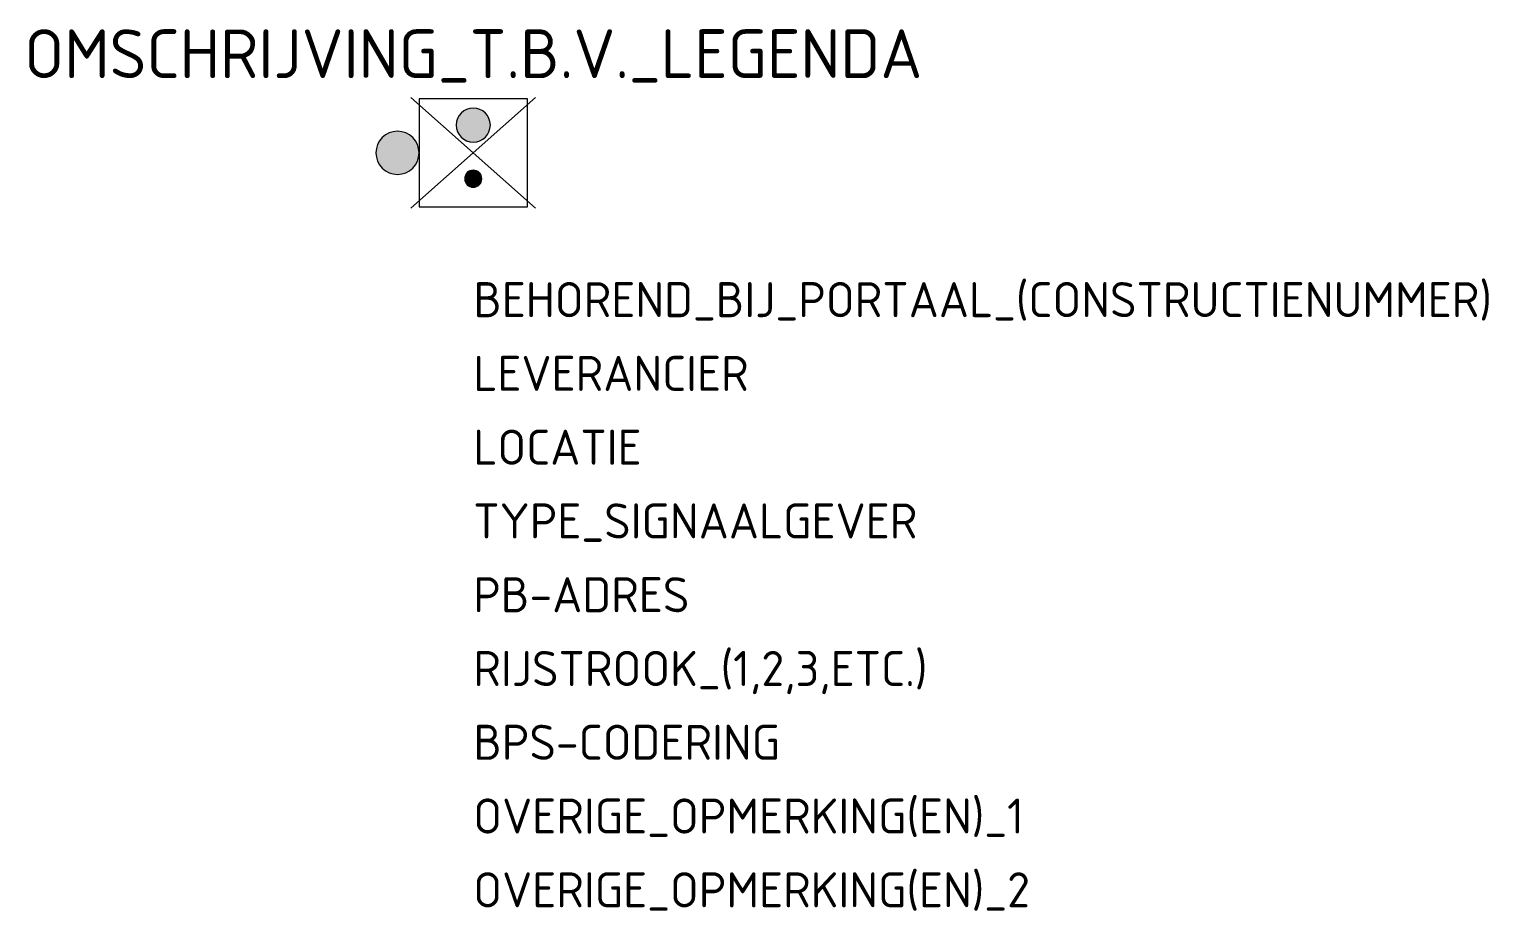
# Model space of a CAD drawing. Extents: x -22.8 to 52.1, y -38.9 to 6.3.
import ezdxf
from ezdxf.enums import TextEntityAlignment as Align

# ---------------------------------------------------------------- set-up
doc = ezdxf.new("R2010")
doc.units = 0
doc.styles.add('NLCS-ISO', font='NLCS-ISO.ttf')

msp = doc.modelspace()

# ---------------------------------------------------------------- hatches: boundary and pattern name
h = msp.add_hatch(color=256)
h.dxf.hatch_style = 1
edge = h.paths.add_edge_path()
edge.add_arc((0, 1.423), 0.875, 180, 360)
edge.add_arc((0, 1.423), 0.875, 0, 180)
h = msp.add_hatch(color=256)
h.dxf.hatch_style = 1
edge = h.paths.add_edge_path()
edge.add_arc((-3.883, 0), 1.105, 180, 360)
edge.add_arc((-3.883, 0), 1.105, 0, 180)
h = msp.add_hatch(color=256)
h.dxf.hatch_style = 1
edge = h.paths.add_edge_path()
edge.add_arc((0, -1.327), 0.438, 180, 360)
edge.add_arc((0, -1.327), 0.438, 0, 180)

# ---------------------------------------------------------------- linework, layer by layer
for p, q in [((-3.195, -2.841), (3.195, 2.841)), ((-3.195, 2.841), (3.195, -2.841))]:
    msp.add_line(p, q)
at = {"flags": 128}
msp.add_lwpolyline([(2.778, 2.778), (-2.778, 2.778), (-2.778, -2.778), (2.778, -2.778)], close=True, dxfattribs=at)
for points in [[(-0.875, 1.423, 1), (0.875, 1.423, 1)], [(-4.988, 0, 1), (-2.778, 0, 1)], [(-0.437, -1.327, 1), (0.438, -1.327, 1)]]:
    msp.add_lwpolyline(points, format="xyb", close=True)

# ---------------------------------------------------------------- texts
at = {"style": 'NLCS-ISO'}
msp.add_attdef('OMSCHRIJVING_T.B.V._LEGENDA', text='ROODLICHTCAMERA', height=2.5, dxfattribs=at).set_placement((0, 4.97), align=Align.MIDDLE)
at = {"style": 'NLCS-ISO', "flags": 1}
for tag, p, s in [('BEHOREND_BIJ_PORTAAL_(CONSTRUCTIENUMMER)', (0, -8.431), ''), ('LEVERANCIER', (0, -12.215), ''), ('LOCATIE', (0, -16), ''), ('TYPE_SIGNAALGEVER', (0, -19.784), 'MSI-RS 3.2'), ('PB-ADRES', (0, -23.569), ''), ('RIJSTROOK_(1,2,3,ETC.)', (0, -27.353), ''), ('BPS-CODERING', (0, -31.138), ''), ('OVERIGE_OPMERKING(EN)_1', (0, -34.922), ''), ('OVERIGE_OPMERKING(EN)_2', (0, -38.707), '')]:
    msp.add_attdef(tag, p, s, height=1.8, dxfattribs=at)

doc.saveas('drawing.dxf')
